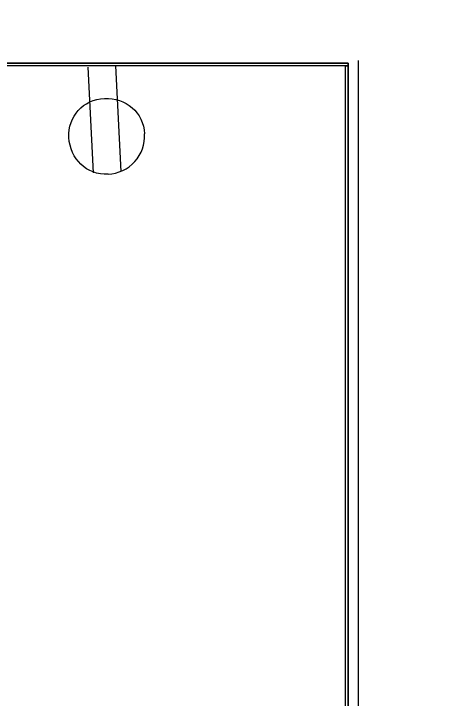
# Model space of a CAD drawing. Header units: inches. Extents: x -1841 to -80, y -100 to 1021.
# Drawn here: x -889.69 to -875.47, y 226.76 to 248.53 of the extents above; entities that cross this region are included whole.
import ezdxf

# ---------------------------------------------------------------- set-up
doc = ezdxf.new("R2010")
doc.units = ezdxf.units.IN
doc.header["$MEASUREMENT"] = 0
doc.layers.add('PDF_Geometry', color=7, linetype='Continuous', true_color=0x777777)

msp = doc.modelspace()

# ---------------------------------------------------------------- linework, layer by layer
at = {"layer": 'PDF_Geometry', "color": 7, "lineweight": 25}
for points in [[(-875.258, 169.283), (-889.073, 169.283), (-889.073, 173.915), (-879.063, 173.915), (-879.063, 246.962), (-938.874, 246.962), (-938.874, 249.444), (-879.063, 249.444), (-879.063, 324.31), (-959.224, 324.31), (-959.224, 322.738), (-961.706, 322.738), (-961.706, 326.461), (-961.706, 327.95), (-959.224, 327.95), (-875.589, 327.95), (-853.667, 327.95), (-853.667, 326.461), (-853.667, 324.31), (-862.932, 324.31)], [(-879.063, 246.962), (-938.874, 246.962), (-879.063, 246.962)], [(-879.063, 246.962), (-879.063, 246.962)], [(-879.063, 246.962), (-879.063, 173.915), (-879.063, 246.962)], [(-878.732, 222.31), (-878.732, 247.045)], [(-887.334, 246.835), (-887.17, 243.481)], [(-886.453, 246.879), (-886.289, 243.524)]]:
    msp.add_lwpolyline(points, dxfattribs=at)
for points in [[(-959.142, 173.998), (-879.146, 173.998), (-879.146, 246.879), (-879.063, 246.879), (-879.063, 246.962), (-879.063, 173.915), (-959.142, 173.915), (-959.142, 230.665)], [(-879.063, 246.962), (-879.063, 246.879), (-879.146, 246.879), (-938.874, 246.879), (-938.874, 246.962)]]:
    msp.add_lwpolyline(points, close=True, dxfattribs=at)
msp.add_arc((-886.746, 244.651), 1.216, 272.5718, 3.0513, dxfattribs=at)
for points in [[(-886.81, 245.842), (-886.132, 245.875), (-885.565, 245.394), (-885.532, 244.716)], [(-887.938, 244.598), (-887.971, 245.276), (-887.488, 245.809), (-886.81, 245.842)], [(-886.692, 243.436), (-887.37, 243.403), (-887.904, 243.92), (-887.938, 244.598)]]:
    msp.add_open_spline(points, degree=3, dxfattribs=at)

doc.saveas('drawing.dxf')
